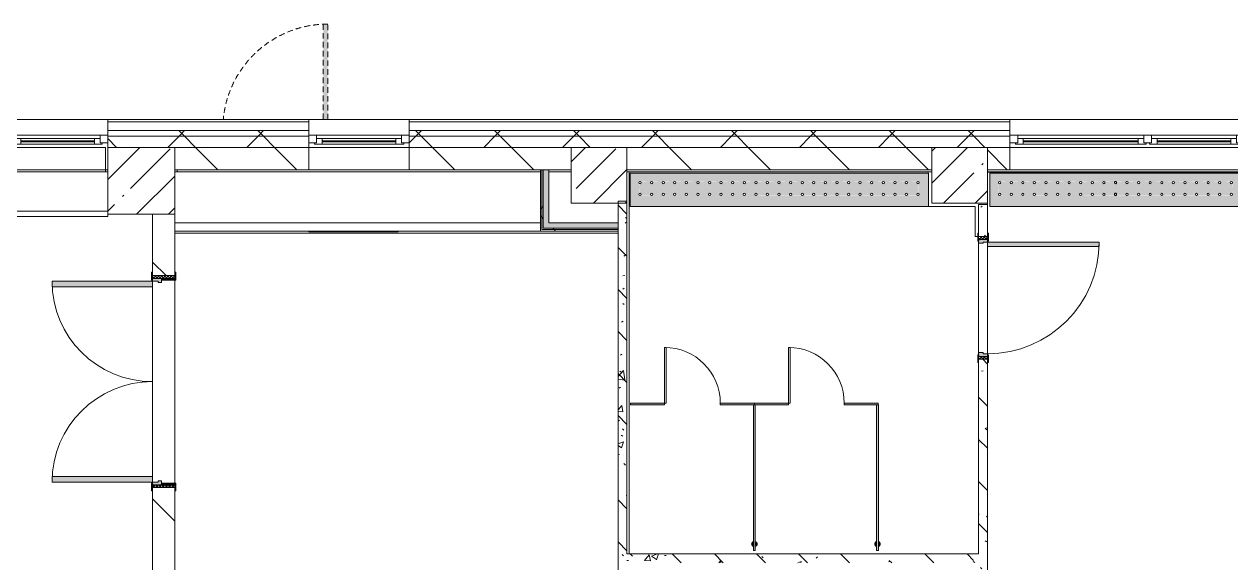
# Model space of a CAD drawing. Header units: millimetres. Extents: x 39815 to 261742, y -8553 to 29000.
# Drawn here: x 200142 to 210951, y 23375 to 28205 of the extents above; entities that cross this region are included whole.
import ezdxf

# ---------------------------------------------------------------- set-up
doc = ezdxf.new("R2010")
doc.units = ezdxf.units.MM
doc.linetypes.add('200_ШТРИХ__ш1_п0_6_', pattern=[80, 50, -30])
for name, color, linetype, lineweight in [('A-DETL-MBND', 7, '200_ШТРИХ__ш1_п0_6_', 9), ('A-DOOR-5', 7, 'Continuous', 5), ('A-GENM-2', 7, 'Continuous', 5), ('A-GLAZ-2', 7, 'Continuous', 5), ('A-WALL-2', 7, 'Continuous', 9), ('A-WALL-4', 7, 'Continuous', 5), ('I-WALL-3', 7, 'Continuous', 5), ('S-COLS', 7, 'Continuous', 5), ('Знаки', 7, 'Continuous', 5)]:
    doc.layers.add(name, color=color, linetype=linetype, lineweight=lineweight)
for name, color, linetype, lineweight, true_color in [('A-DOOR-2', 7, 'Continuous', 5, 0xaaaaaa), ('A-DOOR-3', 7, 'Continuous', 5, 0xe2e2e2), ('A-DOOR-FRAM-2', 7, 'Continuous', 5, 0xe2e2e2), ('A-DOOR-FRAM-3', 7, 'Continuous', 5, 0xaaaaaa), ('A-FLOR-1', 7, 'Continuous', 5, 0xaaaaaa), ('A-GENM-3', 7, 'Continuous', 5, 0xe2ddcd), ('I-WALL-1', 7, 'Continuous', 5, 0xe7e7e7), ('I-WALL-5', 7, 'Continuous', 5, 0x787878), ('Знаки-1', 7, 'Continuous', 5, 0x787878), ('Знаки-2', 7, 'Continuous', 5, 0xd7cfbf)]:
    doc.layers.add(name, color=color, linetype=linetype, lineweight=lineweight, true_color=true_color)
pattern_1 = [(45, (134731.94, 0), (-285.1231, 285.1231), []), (45, (135017.06, 0), (-285.1231, 285.1231), [504.031, -100.806, 16.764, -84.042])]
pattern_2 = [(135, (134731.94, 0), (-353.5534, -353.5534), [])]
pattern_3 = [(135, (134731.94, 0), (-377.1708, -377.1708), [533.4, -88.9, 17.78, -88.9]), (135, (134731.94, 376.94), (-377.1708, -377.1708), []), (50, (134731.94, 0), (637.6445, -55.7866), [66.675, -733.425]), (355, (134731.94, 0), (-123.3494, 668.699), [53.34, -586.74]), (100.451, (134785.1, -4.65), (514.299, 612.908), [56.665, -623.315]), (46.184, (134731.94, 177.8), (948.7764, -147.15), [100.012, -1100.137]), (96.636, (134811, 165.5), (830.909, 865.997), [84.998, -934.973]), (351.184, (134731.9, 177.8), (830.918, 865.988), [80.01, -880.11]), (21, (134820.84, 133.35), (530.6506, -357.9283), [66.675, -733.425]), (326, (134820.84, 133.35), (216.308, 644.6585), [53.34, -586.74]), (71.451, (134865.06, 103.5), (746.9596, 286.7243), [56.665, -623.315]), (37.5, (134731.94, 0), (10.8105, 295.9426), [16.764, -562.864, 16.764, -578.866, -588.962]), (37.5, (134731.94, 0), (10.8105, 295.9426), [-1175.258, 16.764, -572.198]), (7.5, (134731.94, 0), (233.8692, 350.6318), [16.764, -322.834, 16.764, -549.529, -224.472]), (7.5, (134731.94, 0), (233.8692, 350.6318), [-905.891, 16.764, -207.708]), (327.5, (134533.7, 0), (474.5678, -20.0513), [16.764, -205.486, 16.764, -676.656, -920.115]), (327.5, (134533.7, 0), (474.5678, -20.0513), [-915.67, 16.764, -903.351]), (317.5, (134444.8, 0), (518.4522, 88.9934), [16.764, -272.161, 16.764, -443.738, -653.415]), (317.5, (134444.8, 0), (518.4522, 88.9934), [-749.427, 16.764, -636.651])]
pattern_4 = [(45, (134731.94, 0), (-353.5534, 353.5534), []), (135, (134731.94, 0), (-353.5534, -353.5534), [])]
pattern_5 = [(45, (134731.94, 0), (-530.33, 530.33), []), (135, (134731.94, 0), (-530.33, -530.33), [])]

# ---------------------------------------------------------------- blocks, each defined once
blk = doc.blocks.new('110_Дверь_СКБ_1Ст_Внутренняя1 - Д-4 1100x2100h_су мгн-32391219-Общий план 2 этажа с размещением фрагментов 2_8-2_11')
at = {"layer": 'A-DOOR-2'}
h = blk.add_hatch(dxfattribs=at)
h.set_pattern_fill('FP_12', color=256, style=0, pattern_type=2)
h.set_pattern_definition([(135, (1751.41, 104.685), (-14.14214, -14.14214), []), (225, (1751.41, 104.685), (14.14214, -14.14214), [])])
h.paths.add_polyline_path([(562.5, 40), (537.5, 40), (537.5, -40), (562.5, -40)])
at = {"layer": 'A-DOOR-3'}
h = blk.add_hatch(color=256, dxfattribs=at)
h.paths.add_polyline_path([(537.5, 40), (512.5, 40), (512.5, 0), (502.5, 0), (502.5, -40), (537.5, -40)])
h.paths.add_polyline_path([(-477.5, 0), (-487.5, 0), (-487.5, 40), (-512.5, 40), (-512.5, -40), (-477.5, -40)])
at = {"layer": 'A-DOOR-FRAM-2'}
for points in [[(-447.5, 456), (-447.5, 1040), (-487.5, 1040), (-487.5, 40), (-447.5, 40)], [(-497.5, 40), (-497.5, 48), (-567.5, 48), (-567.5, 40)], [(592.5, 48), (522.5, 48), (522.5, 40), (592.5, 40)], [(-497.5, -40), (-567.5, -40), (-567.5, -48), (-497.5, -48)], [(592.5, -48), (592.5, -40), (522.5, -40), (522.5, -48)]]:
    blk.add_hatch(color=256, dxfattribs=at).paths.add_polyline_path(points)
at = {"layer": 'A-DOOR-FRAM-3'}
h = blk.add_hatch(dxfattribs=at)
h.set_pattern_fill('FP_13', color=256, style=0, pattern_type=2)
h.set_pattern_definition([(45, (-371.384, 104.685), (-14.1421, 14.1421), []), (135, (-371.384, 104.685), (-14.1421, -14.1421), [])])
h.paths.add_polyline_path([(-512.5, 40), (-537.5, 40), (-537.5, -40), (-512.5, -40)])
at = {"layer": 'A-DOOR-2'}
for p, q in [((-487.5, 1040), (-487.5, 40)), ((-447.5, 1040), (-487.5, 1040)), ((-447.5, 40), (-447.5, 1040)), ((-487.5, 40), (-447.5, 40))]:
    blk.add_line(p, q, dxfattribs=at)
blk.add_arc((-487.5, 40), 1000, 360, 90, dxfattribs=at)
at = {"layer": 'A-DOOR-FRAM-3'}
for p, q in [((-497.5, 48), (-567.5, 48)), ((-567.5, 48), (-567.5, 40)), ((-567.5, 40), (-497.5, 40)), ((-512.5, 40), (-537.5, 40)), ((-537.5, 40), (-537.5, -40)), ((-487.5, 40), (-512.5, 40)), ((-512.5, 40), (-512.5, -40)), ((-512.5, -40), (-512.5, 40)), ((-497.5, 40), (-512.5, 40)), ((-512.5, 40), (-512.5, 39)), ((-512.5, 39), (-497.5, 39)), ((-497.5, 40), (-497.5, 48)), ((-497.5, 39), (-497.5, 40)), ((-487.5, 0), (-487.5, 40)), ((-477.5, 0), (-487.5, 0)), ((-477.5, -40), (-477.5, 0)), ((512.5, 0), (502.5, 0)), ((502.5, 0), (502.5, -40)), ((512.5, 40), (512.5, 0)), ((537.5, 40), (512.5, 40)), ((592.5, 48), (522.5, 48)), ((522.5, 48), (522.5, 40)), ((537.5, 40), (522.5, 40)), ((522.5, 40), (522.5, 39)), ((522.5, 40), (592.5, 40)), ((522.5, 39), (537.5, 39)), ((537.5, -40), (537.5, 40)), ((562.5, 40), (537.5, 40)), ((537.5, 40), (537.5, -40)), ((537.5, 39), (537.5, 40)), ((562.5, -40), (562.5, 40)), ((592.5, 40), (592.5, 48)), ((-497.5, -40), (-567.5, -40)), ((-567.5, -40), (-567.5, -48)), ((-567.5, -48), (-497.5, -48)), ((-537.5, -40), (-512.5, -40)), ((-497.5, -39), (-512.5, -39)), ((-512.5, -39), (-512.5, -40)), ((-512.5, -40), (-477.5, -40)), ((-512.5, -40), (-497.5, -40)), ((-497.5, -40), (-497.5, -39)), ((-497.5, -48), (-497.5, -40)), ((502.5, -40), (537.5, -40)), ((537.5, -39), (522.5, -39)), ((522.5, -39), (522.5, -40)), ((522.5, -40), (537.5, -40)), ((592.5, -40), (522.5, -40)), ((522.5, -40), (522.5, -48)), ((522.5, -48), (592.5, -48)), ((537.5, -40), (537.5, -39)), ((537.5, -40), (562.5, -40)), ((592.5, -48), (592.5, -40))]:
    blk.add_line(p, q, dxfattribs=at)
blk = doc.blocks.new('110_Дверь_СКБ_2Ст - Д-10 1800x2100h_Актовый зал EI30-32403870-Общий план 2 этажа с размещением фрагментов 2_8-2_11')
at = {"layer": 'A-DOOR-2'}
h = blk.add_hatch(dxfattribs=at)
h.set_pattern_fill('FP_113', color=256, style=0, pattern_type=2)
h.set_pattern_definition([(135, (1351.41, 164.685), (-14.1421, -14.1421), []), (225, (1351.41, 164.685), (14.1421, -14.1421), [])])
h.paths.add_polyline_path([(937.5, -100), (962.5, -100), (962.5, 100), (937.5, 100)])
at = {"layer": 'A-DOOR-3'}
for points in [[(-887.5, 1000), (-887.5, 100), (-837.5, 100), (-837.5, 1000)], [(862.5, 100), (912.5, 100), (912.5, 1000), (862.5, 1000), (862.5, 611.9)]]:
    blk.add_hatch(color=256, dxfattribs=at).paths.add_polyline_path(points)
h = blk.add_hatch(color=256, dxfattribs=at)
h.paths.add_polyline_path([(-912.5, 100), (-912.5, 20), (-877.5, 20), (-877.5, 50), (-887.5, 50), (-887.5, 100)])
h.paths.add_polyline_path([(902.5, 20), (937.5, 20), (937.5, 100), (912.5, 100), (912.5, 50), (902.5, 50)])
at = {"layer": 'A-DOOR-FRAM-2'}
for points in [[(-967.5, 100), (-897.5, 100), (-897.5, 108), (-967.5, 108)], [(-912.5, -100), (-897.5, -100), (-897.5, 20), (-912.5, 20)], [(922.5, 100), (992.5, 100), (992.5, 108), (922.5, 108)], [(922.5, -100), (937.5, -100), (937.5, 20), (922.5, 20)], [(-967.5, -108), (-897.5, -108), (-897.5, -100), (-967.5, -100)], [(922.5, -108), (992.5, -108), (992.5, -100), (922.5, -100)]]:
    blk.add_hatch(color=256, dxfattribs=at).paths.add_polyline_path(points)
at = {"layer": 'A-DOOR-FRAM-3'}
h = blk.add_hatch(dxfattribs=at)
h.set_pattern_fill('FP_114', color=256, style=0, pattern_type=2)
h.set_pattern_definition([(45, (-771.384, 164.685), (-14.1421, 14.1421), []), (135, (-771.384, 164.685), (-14.1421, -14.1421), [])])
h.paths.add_polyline_path([(-937.5, -100), (-912.5, -100), (-912.5, 100), (-937.5, 100)])
at = {"layer": 'A-DOOR-2'}
for p, q in [((-887.5, 1000), (-887.5, 100)), ((-837.5, 1000), (-887.5, 1000)), ((-837.5, 100), (-837.5, 1000)), ((912.5, 1000), (862.5, 1000)), ((862.5, 1000), (862.5, 100)), ((912.5, 100), (912.5, 1000)), ((-887.5, 100), (-837.5, 100)), ((862.5, 100), (912.5, 100))]:
    blk.add_line(p, q, dxfattribs=at)
for centre, start, end in [((-887.5, 100), 0, 90), ((912.5, 100), 90, 180)]:
    blk.add_arc(centre, 900, start, end, dxfattribs=at)
at = {"layer": 'A-DOOR-FRAM-3'}
for p, q in [((-897.5, 108), (-967.5, 108)), ((-967.5, 108), (-967.5, 100)), ((-967.5, 100), (-897.5, 100)), ((-912.5, 100), (-937.5, 100)), ((-937.5, 100), (-937.5, -100)), ((-887.5, 100), (-912.5, 100)), ((-912.5, 100), (-912.5, 20)), ((-912.5, -100), (-912.5, 100)), ((-912.5, 20), (-877.5, 20)), ((-897.5, 20), (-912.5, 20)), ((-912.5, 20), (-912.5, -100)), ((-897.5, 100), (-897.5, 108)), ((-897.5, -100), (-897.5, 20)), ((-887.5, 50), (-887.5, 100)), ((-877.5, 50), (-887.5, 50)), ((-877.5, 20), (-877.5, 50)), ((912.5, 50), (902.5, 50)), ((902.5, 50), (902.5, 20)), ((902.5, 20), (937.5, 20)), ((912.5, 100), (912.5, 50)), ((937.5, 100), (912.5, 100)), ((992.5, 108), (922.5, 108)), ((922.5, 108), (922.5, 100)), ((922.5, 100), (992.5, 100)), ((937.5, 20), (922.5, 20)), ((922.5, 20), (922.5, -100)), ((937.5, 20), (937.5, 100)), ((962.5, 100), (937.5, 100)), ((937.5, 100), (937.5, -100)), ((937.5, -100), (937.5, 20)), ((962.5, -100), (962.5, 100)), ((992.5, 100), (992.5, 108)), ((-897.5, -100), (-967.5, -100)), ((-967.5, -100), (-967.5, -108)), ((-967.5, -108), (-897.5, -108)), ((-937.5, -100), (-912.5, -100)), ((-912.5, -100), (-897.5, -100)), ((-897.5, -108), (-897.5, -100)), ((922.5, -100), (937.5, -100)), ((992.5, -100), (922.5, -100)), ((922.5, -100), (922.5, -108)), ((922.5, -108), (992.5, -108)), ((937.5, -100), (962.5, -100)), ((992.5, -108), (992.5, -100))]:
    blk.add_line(p, q, dxfattribs=at)
blk = doc.blocks.new('120_Окно_СКБ_1Ст - 120_Окно_СКБ_1Ст 900х2500_h_-19906774-Общий план 2 этажа с размещением фрагментов 2_8-2_11')
at = {"layer": 'A-GLAZ-2'}
for p, q in [((-450, -75), (-450, -5)), ((-450, -5), (-380, -5)), ((450, -5), (-450, -5)), ((-380, -75), (-450, -75)), ((-450, -75), (-400, -75)), ((-380, -75), (-400, -75)), ((-400, -75), (-400, -85)), ((-400, -85), (400, -85)), ((400, -85), (-400, -85)), ((-380, -5), (-380, -75)), ((380, -35), (-380, -35)), ((-380, -35), (-380, -75)), ((-330, -85), (-330, -35)), ((-330, -55), (330, -55)), ((330, -65), (-330, -65)), ((330, -85), (330, -35)), ((380, -75), (380, -5)), ((380, -5), (450, -5)), ((380, -75), (380, -35)), ((450, -75), (380, -75)), ((400, -75), (380, -75)), ((400, -75), (450, -75)), ((400, -85), (400, -75)), ((450, -5), (450, -75))]:
    blk.add_line(p, q, dxfattribs=at)
blk = doc.blocks.new('120_Окно_СКБ_2Ст - 120_Окно_СКБ_2Ст 2100х2400 _мал створка справа_-19092174-Общий план 2 этажа с размещением фрагментов 2_8-2_11')
at = {"layer": 'A-GLAZ-2'}
for p, q in [((-1050, -75), (-1050, -5)), ((-1050, -5), (-980, -5)), ((1050, -5), (-1050, -5)), ((-980, -75), (-1050, -75)), ((-1050, -75), (-1000, -75)), ((-980, -75), (-1000, -75)), ((-1000, -75), (-1000, -85)), ((-1000, -85), (170, -85)), ((170, -85), (-1000, -85)), ((-980, -5), (-980, -75)), ((150, -35), (-980, -35)), ((-980, -35), (-980, -75)), ((-930, -85), (-930, -35)), ((-930, -55), (100, -55)), ((100, -65), (-930, -65)), ((100, -85), (100, -35)), ((150, -75), (150, -5)), ((150, -5), (220, -5)), ((150, -75), (150, -35)), ((220, -75), (150, -75)), ((170, -75), (150, -75)), ((170, -75), (200, -75)), ((170, -85), (170, -75)), ((220, -75), (200, -75)), ((200, -75), (200, -85)), ((200, -85), (1000, -85)), ((1000, -85), (200, -85)), ((220, -5), (220, -75)), ((980, -35), (220, -35)), ((220, -35), (220, -75)), ((270, -85), (270, -35)), ((270, -55), (930, -55)), ((930, -65), (270, -65)), ((930, -85), (930, -35)), ((980, -75), (980, -5)), ((980, -5), (1050, -5)), ((980, -75), (980, -35)), ((1050, -75), (980, -75)), ((1000, -75), (980, -75)), ((1000, -75), (1050, -75)), ((1000, -85), (1000, -75)), ((1050, -5), (1050, -75))]:
    blk.add_line(p, q, dxfattribs=at)
blk = doc.blocks.new('110_Дверь_СКБ_1Ст_Наружная - ДН-2д_л__ Дверь из подвала ЛК _900 мм в свету_ 3300-22851703-Общий план 2 этажа с размещением фрагментов 2_8-2_11')
at = {"layer": 'A-DETL-MBND'}
blk.add_hatch(color=256, dxfattribs=at).paths.add_polyline_path([(489.5, 135), (489.5, 990), (449.5, 990), (449.5, 135)])
for p, q in [((489.5, 990), (449.5, 990)), ((449.5, 990), (449.5, 135)), ((489.5, 135), (489.5, 990))]:
    blk.add_line(p, q, dxfattribs=at)
blk.add_arc((489.5, 50), 940, 90, 174.73278, dxfattribs=at)
blk = doc.blocks.new('131_Сантехническая перегородка_Дверь - СД-1-V249-Общий план 2 этажа с размещением фрагментов 2_8-2_11')
at = {"layer": 'A-GENM-3'}
for points in [[(0, -8), (305, -8), (305, 8), (0, 8)], [(805, -8), (1110, -8), (1110, 8), (805, 8)]]:
    blk.add_hatch(color=256, dxfattribs=at).paths.add_polyline_path(points)
at = {"layer": 'A-DOOR-5'}
for p, q in [((321, 508), (305, 508)), ((305, 8), (305, 508)), ((321, 8), (321, 508)), ((321, 8), (305, 8))]:
    blk.add_line(p, q, dxfattribs=at)
blk.add_arc((305, 8), 500, 360, 90, dxfattribs=at)
at = {"layer": 'A-GENM-2'}
for p, q in [((305, 8), (0, 8)), ((0, 8), (0, -8)), ((305, -8), (305, 8)), ((1110, 8), (805, 8)), ((805, 8), (805, -8)), ((1110, -8), (1110, 8)), ((0, -8), (305, -8)), ((805, -8), (1110, -8))]:
    blk.add_line(p, q, dxfattribs=at)
blk = doc.blocks.new('131_Сантехническая перегородка - СП-4-V255-Общий план 2 этажа с размещением фрагментов 2_8-2_11')
at = {"layer": 'A-GENM-3'}
blk.add_hatch(color=256, dxfattribs=at).paths.add_polyline_path([(1330, 8), (26, 8), (26, -8), (1330, -8)])
at = {"layer": 'A-GENM-2'}
for p, q in [((1330, 8), (26, 8)), ((26, 8), (26, -8)), ((1330, -8), (1330, 8)), ((26, -8), (1330, -8))]:
    blk.add_line(p, q, dxfattribs=at)
at = {"layer": 'A-GENM-2', "flags": 128}
for points in [[(97, 8), (97, 9), (96, 9), (96, 9), (96, 10), (95, 10), (95, 11), (94, 11), (94, 12), (93, 12), (93, 12), (92, 13), (92, 13), (91, 13), (91, 14), (90, 14), (90, 14), (89, 14), (89, 14), (88, 15), (87, 15), (87, 15), (86, 15), (86, 15), (85, 15), (84, 15), (84, 15), (83, 15), (83, 15), (82, 15), (81, 15), (81, 15), (80, 15), (80, 14), (79, 14), (78, 14), (78, 14), (77, 13), (77, 13), (76, 13), (76, 13), (75, 12), (75, 12), (74, 11), (74, 11), (74, 11), (73, 10), (73, 10), (72, 9), (72, 9), (72, 8), (71, 8)], [(71, -8), (72, -9), (72, -9), (72, -9), (73, -10), (73, -10), (74, -11), (74, -11), (75, -12), (75, -12), (76, -12), (76, -13), (77, -13), (77, -13), (78, -14), (78, -14), (79, -14), (79, -14), (80, -14), (80, -15), (81, -15), (82, -15), (82, -15), (83, -15), (83, -15), (84, -15), (85, -15), (85, -15), (86, -15), (86, -15), (87, -15), (88, -15), (88, -15), (89, -14), (89, -14), (90, -14), (90, -14), (91, -13), (92, -13), (92, -13), (93, -13), (93, -12), (94, -12), (94, -11), (94, -11), (95, -11), (95, -10), (96, -10), (96, -9), (96, -9), (97, -8), (97, -8)]]:
    blk.add_lwpolyline(points, dxfattribs=at)
at = {"layer": 'A-GENM-2'}
for radius, start, end in [(24.6, 19.9113, 160.0887), (17.6, 45, 135), (17.6, 45, 135), (15.1, 45, 135), (24.6, 199.9113, 340.0887), (17.6, 225, 315), (17.6, 225, 315), (15.1, 225, 315)]:
    blk.add_arc((84, 0), radius, start, end, dxfattribs=at)
blk = doc.blocks.new('Съемный металлический экран с перфорацией - E2-V339-Общий план 2 этажа с размещением фрагментов 2_8-2_11')
at = {"layer": 'Знаки-1'}
h = blk.add_hatch(dxfattribs=at)
h.set_pattern_fill('FP_184', color=256, style=0, pattern_type=2)
h.set_pattern_definition([(0, (-67867.34, -26342.5), (0, 254), [68.059, -371.882]), (60, (-67740.34, -26308.47), (-219.97045, 127), [68.059, -371.882]), (120, (-67706.3, -26181.47), (-219.97045, -127), [68.059, -371.882]), (30, (-67799.28, -26342.5), (-5e-05, 508), [68.059, -439.941]), (30, (-67926.28, -26122.53), (-5e-05, 508), [68.059, -439.941]), (150, (-67867.34, -26342.5), (-439.941, -254), [68.059, -439.941]), (150, (-67740.34, -26122.53), (-439.941, -254), [68.059, -439.941]), (90, (-67706.3, -26249.53), (-439.941, 254), [68.059, -439.941]), (90, (-67960.3, -26249.53), (-439.941, 254), [68.059, -439.941])])
h.paths.add_polyline_path([(800, 0), (800, 7.5), (0, 7.5), (0, 0)])
at = {"layer": 'Знаки'}
for p, q in [((0, 7.5), (0, 0)), ((0, 0), (800, 0)), ((800, 0), (800, 7.5))]:
    blk.add_line(p, q, dxfattribs=at)
blk = doc.blocks.new('Зашивка радиатора М17  - Зашивка радиатора_ с перфорацией М6-33175032-Общий план 2 этажа с размещением фрагментов 2_8-2_11')
at = {"layer": 'Знаки-2'}
h = blk.add_hatch(color=256, dxfattribs=at)
h.paths.add_polyline_path([(380, -180), (2300, -180), (2300, 120), (-370, 120), (-370, -180)])
h.paths.add_polyline_path([(1896, -80), (-292, -75), (-293, -67), (-288, 44), (-280, 45), (2216, 40), (2217, 33), (2212, -78), (2204, -79), (2000, -80)])
h.paths.add_polyline_path([(-184, -78), (-189, -70), (-184, -61), (-174, -61), (-169, -70), (-174, -78), (-84, -75), (-84, -65), (-75, -60), (-67, -65), (-67, -75), (-70, -78), (20, -75), (20, -65), (28, -60), (37, -65), (37, -75), (33, -78), (123, -75), (123, -65), (132, -60), (141, -65), (141, -75), (137, -78), (227, -75), (227, -65), (236, -60), (244, -65), (244, -75), (241, -78), (331, -75), (331, -65), (340, -60), (348, -65), (348, -75), (345, -78), (435, -75), (435, -65), (443, -60), (452, -65), (452, -75), (448, -78), (538, -75), (538, -65), (547, -60), (556, -65), (556, -75), (552, -78), (642, -75), (642, -65), (651, -60), (659, -65), (659, -75), (657, -78), (746, -75), (746, -65), (755, -60), (763, -65), (763, -75), (760, -78), (850, -75), (850, -65), (858, -60), (867, -65), (867, -75), (863, -78), (953, -75), (953, -65), (962, -60), (971, -65), (971, -75), (967, -78), (1057, -75), (1057, -65), (1066, -60), (1074, -65), (1074, -75), (1071, -78), (1161, -75), (1161, -65), (1170, -60), (1178, -65), (1178, -75), (1175, -78), (1265, -75), (1265, -65), (1273, -60), (1282, -65), (1282, -75), (1278, -78), (1368, -75), (1368, -65), (1377, -60), (1386, -65), (1386, -75), (1382, -78), (1472, -75), (1472, -65), (1481, -60), (1489, -65), (1489, -76), (1489, -78), (1576, -75), (1576, -65), (1585, -60), (1593, -65), (1593, -75), (1590, -78), (1680, -75), (1680, -65), (1688, -60), (1697, -65), (1697, -75), (1693, -78), (1783, -75), (1783, -65), (1792, -60), (1801, -65), (1801, -75), (1797, -78), (1887, -75), (1887, -65), (1896, -60), (1904, -65), (1904, -75), (1901, -78), (1991, -75), (1991, -65), (2000, -60), (2008, -65), (2008, -75), (2005, -78), (2095, -75), (2095, -65), (2103, -60), (2112, -65), (2112, -75), (2108, -78), (2198, -75), (2198, -65), (2207, -60), (2216, -65), (2212, 27), (2202, 27), (2197, 35), (2202, 44), (2112, 40), (2112, 30), (2103, 25), (2095, 30), (2095, 40), (2098, 44), (2008, 40), (2008, 30), (2000, 25), (1991, 30), (1991, 40), (1995, 44), (1904, 40), (1904, 30), (1896, 25), (1887, 30), (1887, 40), (1891, 44), (1801, 40), (1801, 30), (1792, 25), (1783, 30), (1783, 40), (1787, 44), (1697, 40), (1697, 30), (1688, 25), (1680, 30), (1680, 40), (1683, 44), (1593, 40), (1593, 30), (1585, 25), (1576, 30), (1576, 40), (1580, 44), (1489, 40), (1489, 29), (1481, 25), (1472, 30), (1472, 40), (1476, 44), (1386, 40), (1386, 30), (1377, 25), (1368, 30), (1368, 40), (1372, 44), (1282, 40), (1282, 30), (1273, 25), (1265, 30), (1265, 40), (1268, 44), (1178, 40), (1178, 30), (1170, 25), (1161, 30), (1161, 40), (1165, 44), (1074, 40), (1074, 30), (1066, 25), (1057, 30), (1057, 40), (1061, 44), (971, 40), (971, 30), (962, 25), (953, 30), (953, 40), (957, 44), (867, 40), (867, 30), (858, 25), (850, 30), (850, 40), (853, 44), (763, 40), (763, 30), (755, 25), (746, 30), (746, 40), (750, 44), (659, 40), (659, 30), (651, 25), (642, 30), (642, 40), (646, 44), (556, 40), (556, 30), (547, 25), (538, 30), (538, 40), (542, 44), (452, 40), (452, 30), (443, 25), (435, 30), (435, 40), (438, 44), (348, 40), (348, 30), (340, 25), (331, 30), (331, 40), (335, 44), (244, 40), (244, 30), (236, 25), (227, 30), (227, 40), (231, 44), (141, 40), (141, 30), (132, 25), (123, 30), (123, 40), (127, 44), (37, 40), (37, 30), (28, 25), (20, 30), (20, 40), (23, 44), (-67, 40), (-67, 30), (-75, 25), (-84, 30), (-84, 40), (-80, 44), (-171, 40), (-171, 30), (-179, 25), (-188, 30), (-188, 40), (-184, 44), (-274, 40), (-274, 30), (-283, 25), (-292, 30), (-288, -61), (-278, -61), (-273, -70), (-278, -78)])
at = {"layer": 'Знаки'}
for p, q in [((2300, 120), (-370, 120)), ((-370, 120), (-370, -180)), ((2300, -180), (2300, 120)), ((-370, -180), (2300, -180))]:
    blk.add_line(p, q, dxfattribs=at)
for centre, start, end in [((-283, 35), 0, 180), ((-283, 35), 180, 0), ((-179, 35), 0, 180), ((-179, 35), 180, 0), ((-75, 35), 0, 180), ((-75, 35), 180, 0), ((28, 35), 0, 180), ((28, 35), 180, 0), ((132, 35), 0, 180), ((132, 35), 180, 0), ((236, 35), 0, 180), ((236, 35), 180, 0), ((340, 35), 0, 180), ((340, 35), 180, 0), ((443, 35), 0, 180), ((443, 35), 180, 0), ((547, 35), 0, 180), ((547, 35), 180, 0), ((651, 35), 0, 180), ((651, 35), 180, 0), ((755, 35), 0, 180), ((755, 35), 180, 360), ((858, 35), 0, 180), ((858, 35), 180, 0), ((962, 35), 0, 180), ((962, 35), 180, 360), ((1066, 35), 0, 180), ((1066, 35), 180, 0), ((1170, 35), 0, 180), ((1170, 35), 180, 360), ((1273, 35), 0, 180), ((1273, 35), 180, 360), ((1377, 35), 0, 180), ((1377, 35), 180, 0), ((1481, 35), 0, 180), ((1481, 35), 180, 0), ((1585, 35), 0, 180), ((1585, 35), 180, 360), ((1688, 35), 0, 180), ((1688, 35), 180, 0), ((1792, 35), 0, 180), ((1792, 35), 180, 360), ((1896, 35), 0, 180), ((1896, 35), 180, 0), ((2000, 35), 0, 180), ((2000, 35), 180, 0), ((2103, 35), 0, 180), ((2103, 35), 180, 0), ((2207, 35), 0, 180), ((2207, 35), 180, 360), ((-283, -70), 0, 180), ((-283, -70), 180, 0), ((-179, -70), 0, 180), ((-179, -70), 180, 0), ((-75, -70), 0, 180), ((-75, -70), 180, 0), ((28, -70), 0, 180), ((28, -70), 180, 0), ((132, -70), 0, 180), ((132, -70), 180, 0), ((236, -70), 0, 180), ((236, -70), 180, 0), ((340, -70), 0, 180), ((340, -70), 180, 0), ((443, -70), 0, 180), ((443, -70), 180, 0), ((547, -70), 0, 180), ((547, -70), 180, 0), ((651, -70), 0, 180), ((651, -70), 180, 0), ((755, -70), 0, 180), ((755, -70), 180, 0), ((858, -70), 0, 180), ((858, -70), 180, 0), ((962, -70), 0, 180), ((962, -70), 180, 0), ((1066, -70), 0, 180), ((1066, -70), 180, 0), ((1170, -70), 0, 180), ((1170, -70), 180, 0), ((1273, -70), 0, 180), ((1273, -70), 180, 0), ((1377, -70), 0, 180), ((1377, -70), 180, 0), ((1481, -70), 0, 180), ((1481, -70), 180, 0), ((1585, -70), 0, 180), ((1585, -70), 180, 0), ((1688, -70), 0, 180), ((1688, -70), 180, 0), ((1792, -70), 0, 180), ((1792, -70), 180, 0), ((1896, -70), 0, 180), ((1896, -70), 180, 0), ((2000, -70), 0, 180), ((2000, -70), 180, 360), ((2103, -70), 0, 180), ((2103, -70), 180, 0), ((2207, -70), 0, 180), ((2207, -70), 180, 360)]:
    blk.add_arc(centre, 10, start, end, dxfattribs=at)
blk = doc.blocks.new('Зашивка радиатора М21  - Зашивка радиатора_ с перфорацией М6-33248022-Общий план 2 этажа с размещением фрагментов 2_8-2_11')
at = {"layer": 'Знаки-2'}
h = blk.add_hatch(color=256, dxfattribs=at)
h.paths.add_polyline_path([(-70, -180), (1890, -180), (1890, 120), (-370, 120), (-370, -180)])
h.paths.add_polyline_path([(1273, -80), (-292, -75), (-293, -67), (-288, 44), (-280, 45), (1801, 40), (1802, 33), (1797, -78), (1789, -79), (1316, -80)])
h.paths.add_polyline_path([(127, -78), (122, -70), (127, -61), (137, -61), (142, -70), (137, -78), (227, -75), (227, -65), (236, -60), (244, -65), (244, -75), (241, -78), (331, -75), (331, -65), (340, -60), (348, -65), (348, -75), (345, -78), (435, -75), (435, -65), (443, -60), (452, -65), (452, -75), (448, -78), (538, -75), (538, -65), (547, -60), (556, -65), (556, -75), (552, -78), (642, -75), (642, -65), (651, -60), (659, -65), (659, -75), (656, -78), (746, -75), (746, -65), (755, -60), (763, -65), (763, -75), (762, -78), (850, -75), (850, -65), (858, -60), (867, -65), (867, -75), (863, -78), (953, -75), (953, -65), (962, -60), (971, -65), (971, -75), (967, -78), (1057, -75), (1057, -65), (1066, -60), (1074, -65), (1074, -75), (1071, -78), (1161, -75), (1161, -65), (1170, -60), (1178, -65), (1178, -75), (1175, -78), (1265, -75), (1265, -65), (1273, -60), (1282, -65), (1282, -75), (1278, -78), (1368, -75), (1368, -65), (1377, -60), (1386, -65), (1386, -75), (1382, -78), (1472, -75), (1472, -65), (1481, -60), (1489, -65), (1489, -75), (1486, -78), (1576, -75), (1576, -65), (1585, -60), (1593, -65), (1593, -75), (1593, -78), (1680, -75), (1680, -65), (1688, -60), (1697, -65), (1697, -75), (1693, -78), (1783, -75), (1783, -65), (1792, -60), (1801, -65), (1797, 27), (1787, 27), (1782, 35), (1787, 44), (1697, 40), (1697, 30), (1688, 25), (1680, 30), (1680, 40), (1683, 44), (1593, 40), (1593, 30), (1585, 25), (1576, 30), (1576, 40), (1580, 44), (1489, 40), (1489, 30), (1481, 25), (1472, 30), (1472, 40), (1476, 44), (1386, 40), (1386, 30), (1377, 25), (1368, 30), (1368, 40), (1372, 44), (1282, 40), (1282, 30), (1273, 25), (1265, 30), (1265, 40), (1268, 44), (1178, 40), (1178, 30), (1170, 25), (1161, 30), (1161, 40), (1165, 44), (1074, 40), (1074, 30), (1066, 25), (1057, 30), (1057, 40), (1061, 44), (971, 40), (971, 30), (962, 25), (953, 30), (953, 40), (957, 44), (867, 40), (867, 30), (858, 25), (850, 30), (850, 40), (853, 44), (763, 40), (763, 30), (755, 25), (746, 30), (746, 40), (750, 44), (659, 40), (659, 30), (651, 25), (642, 30), (642, 40), (646, 44), (556, 40), (556, 30), (547, 25), (538, 30), (538, 40), (542, 44), (452, 40), (452, 30), (443, 25), (435, 30), (435, 40), (438, 44), (348, 40), (348, 30), (340, 25), (331, 30), (331, 40), (335, 44), (244, 40), (244, 30), (236, 25), (227, 30), (227, 40), (231, 44), (141, 40), (141, 30), (132, 25), (123, 30), (123, 40), (127, 44), (37, 40), (37, 30), (28, 25), (20, 30), (20, 40), (23, 44), (-67, 40), (-67, 30), (-75, 25), (-84, 30), (-84, 40), (-80, 44), (-171, 40), (-171, 30), (-179, 25), (-188, 30), (-188, 40), (-184, 44), (-274, 40), (-274, 30), (-283, 25), (-292, 30), (-288, -61), (-278, -61), (-273, -70), (-278, -78), (-188, -75), (-188, -65), (-179, -60), (-171, -65), (-171, -75), (-174, -78), (-84, -75), (-84, -65), (-75, -60), (-67, -65), (-67, -75), (-70, -78), (20, -75), (20, -65), (28, -60), (37, -65), (37, -75), (33, -78)])
at = {"layer": 'Знаки'}
for p, q in [((1890, 120), (-370, 120)), ((-370, 120), (-370, -180)), ((1890, -180), (1890, 120)), ((-370, -180), (1890, -180))]:
    blk.add_line(p, q, dxfattribs=at)
for centre, start, end in [((-283, 35), 0, 180), ((-283, 35), 180, 0), ((-179, 35), 0, 180), ((-179, 35), 180, 0), ((-75, 35), 0, 180), ((-75, 35), 180, 0), ((28, 35), 0, 180), ((28, 35), 180, 0), ((132, 35), 0, 180), ((132, 35), 180, 0), ((236, 35), 0, 180), ((236, 35), 180, 0), ((340, 35), 0, 180), ((340, 35), 180, 0), ((443, 35), 0, 180), ((443, 35), 180, 0), ((547, 35), 0, 180), ((547, 35), 180, 0), ((651, 35), 0, 180), ((651, 35), 180, 0), ((755, 35), 45, 180), ((755, 35), 180, 315), ((755, 35), 0, 44.9767), ((755, 35), 315.0233, 360), ((858, 35), 0, 180), ((858, 35), 180, 0), ((962, 35), 0, 180), ((962, 35), 180, 360), ((1066, 35), 0, 180), ((1066, 35), 180, 0), ((1170, 35), 0, 180), ((1170, 35), 180, 360), ((1273, 35), 0, 180), ((1273, 35), 180, 360), ((1377, 35), 0, 180), ((1377, 35), 180, 0), ((1481, 35), 0, 180), ((1481, 35), 180, 0), ((1585, 35), 0, 180), ((1585, 35), 180, 360), ((1688, 35), 0, 180), ((1688, 35), 180, 0), ((1792, 35), 0, 180), ((1792, 35), 180, 360), ((-283, -70), 0, 180), ((-283, -70), 180, 0), ((-179, -70), 0, 180), ((-179, -70), 180, 0), ((-75, -70), 0, 180), ((-75, -70), 180, 0), ((28, -70), 0, 180), ((28, -70), 180, 0), ((132, -70), 0, 180), ((132, -70), 180, 0), ((236, -70), 0, 180), ((236, -70), 180, 0), ((340, -70), 0, 180), ((340, -70), 180, 0), ((443, -70), 0, 180), ((443, -70), 180, 0), ((547, -70), 0, 180), ((547, -70), 180, 0), ((651, -70), 0, 180), ((651, -70), 180, 0), ((755, -70), 45, 180), ((755, -70), 180, 315), ((755, -70), 0, 44.9767), ((755, -70), 315.0233, 0), ((858, -70), 0, 180), ((858, -70), 180, 0), ((962, -70), 0, 180), ((962, -70), 180, 0), ((1066, -70), 0, 180), ((1066, -70), 180, 0), ((1170, -70), 0, 180), ((1170, -70), 180, 0), ((1273, -70), 0, 180), ((1273, -70), 180, 0), ((1377, -70), 0, 180), ((1377, -70), 180, 0), ((1481, -70), 0, 180), ((1481, -70), 180, 0), ((1585, -70), 0, 180), ((1585, -70), 180, 0), ((1688, -70), 0, 180), ((1688, -70), 180, 0), ((1792, -70), 0, 180), ((1792, -70), 180, 0)]:
    blk.add_arc(centre, 10, start, end, dxfattribs=at)
blk = doc.blocks.new('Зашивка приборов отопления29 - Зашивка приборов отопления-33323054-Общий план 2 этажа с размещением фрагментов 2_8-2_11')
at = {"layer": 'A-WALL-4'}
for p, q in [((66780, 26880), (66760, 26880)), ((70036, 26425), (66760, 26425)), ((66760, 26350), (70036, 26350))]:
    blk.add_line(p, q, dxfattribs=at)

msp = doc.modelspace()

# ---------------------------------------------------------------- hatches: boundary and pattern name
at = {"layer": 'A-WALL-4'}
h = msp.add_hatch(dxfattribs=at)
h.set_pattern_fill('FP_61', color=256, style=0, pattern_type=2)
h.set_pattern_definition(pattern_4)
h.paths.add_polyline_path([(226273.7, 27200), (227891.9, 27200), (227891.9, 27250), (215081.9, 27250), (215081.9, 27200), (224056.9, 27200)])
h.paths.add_polyline_path([(212418.5, 27200), (212581.9, 27200), (212581.9, 27250), (211071.9, 27250), (211071.9, 27200), (211864.3, 27200)])
h.paths.add_polyline_path([(199671.6, 27200), (199991.9, 27200), (199991.9, 27250), (198911.9, 27250), (198911.9, 27200)])
h.paths.add_polyline_path([(206322.1, 27200), (208971.9, 27200), (208971.9, 27250), (203591.9, 27250), (203591.9, 27200), (205767.9, 27200)])
h.paths.add_polyline_path([(200891.9, 27200), (202691.9, 27200), (202691.9, 27250), (200891.9, 27250)])
h.paths.add_polyline_path([(191891.9, 27200), (191891.9, 27250), (190641.8, 27250), (190641.8, 27200), (191358.4, 27200)])
h.paths.add_polyline_path([(194591.9, 27200), (195771.9, 27200), (195771.9, 27250), (194591.9, 27250)])
h.paths.add_polyline_path([(189695.8, 27200), (189741.8, 27200), (189741.8, 27250), (188592.1, 27250), (188592.1, 27200)])
h.paths.add_polyline_path([(185262.1, 27200), (185492.1, 27200), (185492.1, 27250), (184392.2, 27250), (184392.2, 27200), (184707.9, 27200)])
h.paths.add_polyline_path([(183492.2, 27200), (183492.2, 27250), (182238.9, 27250), (182238.9, 27200), (183045.3, 27200)])
h.paths.add_polyline_path([(179138.9, 27200), (179138.9, 27250), (176741.9, 27250), (176741.9, 27200), (178611.6, 27200)])
h = msp.add_hatch(dxfattribs=at)
h.set_pattern_fill('FP_61', color=256, style=0, pattern_type=2)
h.set_pattern_definition(pattern_4)
h.paths.add_polyline_path([(227791.9, 27100), (227791.9, 27200), (215081.9, 27200), (215081.9, 27100), (227382.2, 27100)])
h.paths.add_polyline_path([(202691.9, 27100), (202691.9, 27200), (200891.9, 27200), (200891.9, 27100), (202442.7, 27100)])
h.paths.add_polyline_path([(207707.7, 27100), (208971.9, 27100), (208971.9, 27200), (203591.9, 27200), (203591.9, 27100), (207430.6, 27100)])
h.paths.add_polyline_path([(199687.1, 27100), (199991.9, 27100), (199991.9, 27200), (198911.9, 27200), (198911.9, 27100), (199671.6, 27100)])
h.paths.add_polyline_path([(211981.9, 27100), (212581.9, 27100), (212581.9, 27200), (211071.9, 27200), (211071.9, 27100), (211864.3, 27100)])
h.paths.add_polyline_path([(195771.9, 27100), (195771.9, 27200), (194591.9, 27200), (194591.9, 27100), (195487.1, 27100)])
h.paths.add_polyline_path([(191358.4, 27100), (191891.9, 27100), (191891.9, 27200), (190641.8, 27200), (190641.8, 27100), (190804.2, 27100)])
h.paths.add_polyline_path([(188592.1, 27100), (189741.8, 27100), (189741.8, 27200), (188592.1, 27200)])
h.paths.add_polyline_path([(185096.8, 27100), (185492.1, 27100), (185492.1, 27200), (184392.2, 27200), (184392.2, 27100), (184985, 27100)])
h.paths.add_polyline_path([(183492.2, 27100), (183492.2, 27200), (182238.9, 27200), (182238.9, 27100), (183045.3, 27100)])
h.paths.add_polyline_path([(179138.9, 27100), (179138.9, 27200), (176791.9, 27200), (176791.9, 27100), (178611.6, 27100)])
at = {"layer": 'I-WALL-1'}
for points in [[(204842.6, 26425), (204842.6, 26900), (204792.6, 26900), (204792.6, 26425)], [(205461.9, 26375), (205461.9, 26425), (204792.6, 26425), (204792.6, 26375), (205213.7, 26375)]]:
    msp.add_hatch(color=256, dxfattribs=at).paths.add_polyline_path(points)
at = {"layer": 'I-WALL-3'}
h = msp.add_hatch(dxfattribs=at)
h.set_pattern_fill('FP_72', color=256, style=0, pattern_type=2)
h.set_pattern_definition(pattern_2)
h.paths.add_polyline_path([(218931.9, 26900), (218931.9, 27100), (215881.9, 27100), (215881.9, 26900), (218832.7, 26900)])
h.paths.add_polyline_path([(215381.9, 26900), (215381.9, 27100), (215081.9, 27100), (215081.9, 26900), (215189.5, 26900)])
h.paths.add_polyline_path([(202442.7, 26900), (202691.9, 26900), (202691.9, 27100), (201491.9, 27100), (201491.9, 26900), (201888.5, 26900)])
h.paths.add_polyline_path([(205041.9, 26900), (205041.9, 27100), (203591.9, 27100), (203591.9, 26900), (204105.3, 26900)])
h.paths.add_polyline_path([(205541.9, 26900), (208271.9, 26900), (208271.9, 27100), (205541.9, 27100)])
h.paths.add_polyline_path([(212581.9, 26900), (212581.9, 27100), (211981.9, 27100), (211981.9, 26900), (212418.5, 26900)])
h.paths.add_polyline_path([(211310, 26900), (211481.9, 26900), (211481.9, 27100), (211071.9, 27100), (211071.9, 26900)])
h.paths.add_polyline_path([(208771.9, 26900), (208971.9, 26900), (208971.9, 27100), (208771.9, 27100)])
h.paths.add_polyline_path([(199991.9, 26900), (199991.9, 27100), (198891.9, 27100), (198891.9, 26900), (199671.6, 26900)])
h.paths.add_polyline_path([(191891.9, 26900), (191891.9, 27100), (190641.8, 27100), (190641.8, 26900), (191358.4, 26900)])
h.paths.add_polyline_path([(189695.8, 26900), (189741.8, 26900), (189741.8, 27100), (188592.1, 27100), (188592.1, 26900)])
h.paths.add_polyline_path([(194896.7, 26900), (195791.9, 26900), (195791.9, 27100), (194591.9, 27100), (194591.9, 26900)])
h.paths.add_polyline_path([(185262.1, 26900), (185492.1, 26900), (185492.1, 27100), (185096.8, 27100), (185096.8, 26900)])
h = msp.add_hatch(dxfattribs=at)
h.set_pattern_fill('FP_176', color=256, style=0, pattern_type=2)
h.set_pattern_definition(pattern_5)
h.paths.add_polyline_path([(204780.1, 26362.5), (204780.1, 26900), (204767.6, 26900), (204767.6, 26362.5)])
h = msp.add_hatch(dxfattribs=at)
h.set_pattern_fill('FP_176', color=256, style=0, pattern_type=2)
h.set_pattern_definition(pattern_5)
h.paths.add_polyline_path([(204792.6, 26375), (204792.6, 26900), (204780.1, 26900), (204780.1, 26375)])
h = msp.add_hatch(dxfattribs=at)
h.set_pattern_fill('FP_72', color=256, style=0, pattern_type=2)
h.set_pattern_definition(pattern_2)
h.paths.add_polyline_path([(201291.9, 12300), (201491.9, 12300), (201491.9, 15175), (201291.9, 15175), (201291.9, 13664.4)])
h.paths.add_polyline_path([(201491.9, 16625), (201491.9, 16700), (201291.9, 16700), (201291.9, 16625), (201334.2, 16625)])
h.paths.add_polyline_path([(201291.9, 17300), (201491.9, 17300), (201491.9, 22700), (201291.9, 22700), (201291.9, 17987.1)])
h.paths.add_polyline_path([(201491.9, 23300), (201491.9, 24050), (201291.9, 24050), (201291.9, 23300)])
h.paths.add_polyline_path([(201491.9, 25950), (201491.9, 26500), (201291.9, 26500), (201291.9, 25950)])
h = msp.add_hatch(dxfattribs=at)
h.set_pattern_fill('FP_176', color=256, style=0, pattern_type=2)
h.set_pattern_definition(pattern_5)
h.paths.add_polyline_path([(205461.9, 26350), (205461.9, 26362.5), (204767.6, 26362.5), (204767.6, 26350), (205213.7, 26350)])
h = msp.add_hatch(dxfattribs=at)
h.set_pattern_fill('FP_176', color=256, style=0, pattern_type=2)
h.set_pattern_definition(pattern_5)
h.paths.add_polyline_path([(205461.9, 26362.5), (205461.9, 26375), (204780.1, 26375), (204780.1, 26362.5), (205213.7, 26362.5)])
at = {"layer": 'I-WALL-5'}
h = msp.add_hatch(dxfattribs=at)
h.set_pattern_fill('FP_78', color=256, style=0, pattern_type=2)
h.set_pattern_definition(pattern_3)
h.paths.add_polyline_path([(205541.9, 21150), (205538, 22700), (205461.9, 22700), (205461.9, 21150)])
h.paths.add_polyline_path([(205535.6, 23200), (205541.9, 23200), (205541.9, 26617.5), (205461.9, 26617.5), (205461.9, 23200), (205533.1, 23200)])
h = msp.add_hatch(dxfattribs=at)
h.set_pattern_fill('FP_78', color=256, style=0, pattern_type=2)
h.set_pattern_definition(pattern_3)
h.paths.add_polyline_path([(208739.5, 19100), (208771.9, 19100), (208771.9, 19540), (208691.9, 19540), (208691.9, 19100)])
h.paths.add_polyline_path([(208691.9, 20640), (208771.9, 20640), (208771.9, 22700), (208691.9, 22700), (208691.9, 20670)])
h.paths.add_polyline_path([(208705.8, 23200), (208771.9, 23200), (208771.9, 25200), (208691.9, 25200), (208691.9, 23200)])
h.paths.add_polyline_path([(208771.9, 26300), (208771.9, 26587.5), (208691.9, 26587.5), (208691.9, 26300)])
h = msp.add_hatch(dxfattribs=at)
h.set_pattern_fill('FP_78', color=256, style=0, pattern_type=2)
h.set_pattern_definition(pattern_3)
h.paths.add_polyline_path([(205541.9, 23375), (208691.9, 23375), (208691.9, 23455), (205541.9, 23455)])
at = {"layer": 'S-COLS'}
h = msp.add_hatch(dxfattribs=at)
h.set_pattern_fill('FP_69', color=256, style=0, pattern_type=2)
h.set_pattern_definition(pattern_1)
h.paths.add_polyline_path([(200891.9, 26500), (201491.9, 26500), (201491.9, 27100), (200891.9, 27100), (200891.9, 26632.6)])
h = msp.add_hatch(dxfattribs=at)
h.set_pattern_fill('FP_69', color=256, style=0, pattern_type=2)
h.set_pattern_definition(pattern_1)
h.paths.add_polyline_path([(205041.9, 26600), (205541.9, 26600), (205541.9, 27100), (205041.9, 27100), (205041.9, 26632.6)])
h = msp.add_hatch(dxfattribs=at)
h.set_pattern_fill('FP_69', color=256, style=0, pattern_type=2)
h.set_pattern_definition(pattern_1)
h.paths.add_polyline_path([(208271.9, 26600), (208771.9, 26600), (208771.9, 27100), (208271.9, 27100), (208271.9, 26632.6)])

# ---------------------------------------------------------------- linework, layer by layer
at = {"layer": 'A-FLOR-1'}
for p, q in [((200891.9, 26880), (200871.9, 26880)), ((205561.9, 26880), (205561.9, 23455)), ((208240.9, 26867.9), (208240.9, 26880)), ((211050.9, 26879), (208771.9, 26879)), ((208771.9, 26600), (208771.9, 26587.5)), ((208660.9, 26569), (208240.9, 26569)), ((208660.9, 26300), (208660.9, 26569)), ((205461.9, 26330), (201491.9, 26330)), ((208683.9, 26300), (208660.9, 26300))]:
    msp.add_line(p, q, dxfattribs=at)
at = {"layer": 'A-WALL-2'}
for p, q in [((202691.9, 27330), (200891.9, 27330)), ((202691.9, 27250), (200891.9, 27250)), ((208971.9, 27330), (203591.9, 27330)), ((208971.9, 27250), (203591.9, 27250)), ((202691.9, 27200), (200891.9, 27200)), ((208971.9, 27200), (203591.9, 27200)), ((202691.9, 27100), (201491.9, 27100)), ((205041.9, 27100), (203591.9, 27100)), ((208271.9, 27100), (205541.9, 27100)), ((208971.9, 27100), (208771.9, 27100)), ((204780.1, 26900), (204780.1, 26362.5)), ((204792.6, 26900), (204792.6, 26375)), ((204780.1, 26362.5), (205461.9, 26362.5)), ((204792.6, 26375), (205461.9, 26375))]:
    msp.add_line(p, q, dxfattribs=at)
at = {"layer": 'A-WALL-4'}
for p, q in [((228041.9, 27350), (190641.8, 27350)), ((200891.9, 27350), (200891.9, 27100)), ((202691.9, 27100), (202691.9, 27350)), ((203591.9, 27350), (203591.9, 27100)), ((208971.9, 27100), (208971.9, 27350)), ((200891.9, 27100), (201491.9, 27100)), ((205041.9, 27100), (205541.9, 27100)), ((208271.9, 27100), (208771.9, 27100))]:
    msp.add_line(p, q, dxfattribs=at)
at = {"layer": 'I-WALL-3'}
for p, q in [((199991.9, 27100), (200871.9, 27100)), ((200871.9, 26880), (200871.9, 27100)), ((201491.9, 27100), (201491.9, 26900)), ((202691.9, 26900), (202691.9, 27100)), ((202691.9, 27100), (203591.9, 27100)), ((203591.9, 27100), (203591.9, 26900)), ((205041.9, 26900), (205041.9, 27100)), ((205541.9, 27100), (205541.9, 26900)), ((208271.9, 26900), (208271.9, 27100)), ((208771.9, 27100), (208771.9, 26900)), ((208971.9, 26900), (208971.9, 27100)), ((208971.9, 27100), (211071.9, 27100)), ((200891.9, 26900), (185096.8, 26900)), ((200871.9, 26880), (195491.9, 26880)), ((201491.9, 26900), (205041.9, 26900)), ((201511.9, 26900), (201511.9, 26880)), ((204768.1, 26880), (201511.9, 26880)), ((204842.6, 26900), (204767.6, 26900)), ((204767.6, 26900), (204767.6, 26350)), ((204842.6, 26425), (204842.6, 26900)), ((205041.9, 26880), (204842.6, 26880)), ((205541.9, 26900), (208271.9, 26900)), ((208271.9, 26880), (205541.9, 26880)), ((211481.9, 26900), (208771.9, 26900)), ((211072.9, 26880), (208771.9, 26880)), ((205461.9, 26617.5), (205461.9, 23200)), ((205541.9, 26617.5), (205461.9, 26617.5)), ((205541.9, 23455), (205541.9, 26617.5)), ((195512.9, 26529), (200891.9, 26529)), ((200892.4, 26500.3), (200892.4, 26479)), ((201491.9, 26500), (201291.9, 26500)), ((201291.9, 26500), (201291.9, 25980)), ((201491.9, 25980), (201491.9, 26500)), ((208691.9, 26587.5), (208691.9, 26330)), ((208771.9, 26587.5), (208691.9, 26587.5)), ((208771.9, 26330), (208771.9, 26587.5)), ((200892.4, 26479), (195512.9, 26479)), ((205461.9, 26425), (204842.6, 26425)), ((204767.6, 26350), (205461.9, 26350)), ((208691.9, 25260), (208691.9, 26240)), ((208771.9, 26210), (208771.9, 25250)), ((201291.9, 24150), (201291.9, 25850)), ((201491.9, 25910), (201491.9, 24090)), ((208691.9, 25170), (208691.9, 23455)), ((208771.9, 23200), (208771.9, 25170)), ((201291.9, 24020), (201291.9, 23300)), ((201491.9, 23300), (201491.9, 24020)), ((208691.9, 23455), (205541.9, 23455))]:
    msp.add_line(p, q, dxfattribs=at)
at = {"layer": 'S-COLS'}
for p, q in [((201491.9, 27100), (200891.9, 27100)), ((200891.9, 27100), (200891.9, 26500)), ((201491.9, 26900), (201491.9, 27100)), ((205541.9, 27100), (205041.9, 27100)), ((205041.9, 27100), (205041.9, 26900)), ((205541.9, 26900), (205541.9, 27100)), ((208771.9, 27100), (208271.9, 27100)), ((208271.9, 27100), (208271.9, 26900)), ((208771.9, 26900), (208771.9, 27100)), ((201491.9, 26500), (201491.9, 26900)), ((205041.9, 26900), (205041.9, 26600)), ((205541.9, 26600), (205541.9, 26900)), ((208271.9, 26900), (208271.9, 26600)), ((208771.9, 26600), (208771.9, 26900)), ((205041.9, 26600), (205541.9, 26600)), ((208271.9, 26600), (208771.9, 26600)), ((200891.9, 26500), (201491.9, 26500))]:
    msp.add_line(p, q, dxfattribs=at)

# ---------------------------------------------------------------- block references
at = {"layer": 'A-DETL-MBND'}
msp.add_blockref('110_Дверь_СКБ_1Ст_Наружная - ДН-2д_л__ Дверь из подвала ЛК _900 мм в свету_ 3300-22851703-Общий план 2 этажа с размещением фрагментов 2_8-2_11', (202372.4, 27215), dxfattribs=at)
at = {"layer": 'A-DOOR-2'}
for name, p, rotation in [('110_Дверь_СКБ_1Ст_Внутренняя1 - Д-4 1100x2100h_су мгн-32391219-Общий план 2 этажа с размещением фрагментов 2_8-2_11', (208731.9, 25762.5), 269.9999999999999), ('110_Дверь_СКБ_2Ст - Д-10 1800x2100h_Актовый зал EI30-32403870-Общий план 2 этажа с размещением фрагментов 2_8-2_11', (201391.9, 24987.5), 89.9999999999999)]:
    msp.add_blockref(name, p, dxfattribs=dict(at, rotation=rotation))
at = {"layer": 'A-GENM-2'}
for p in [(205572.9, 24798.5), (206683.3, 24798.5)]:
    msp.add_blockref('131_Сантехническая перегородка_Дверь - СД-1-V249-Общий план 2 этажа с размещением фрагментов 2_8-2_11', p, dxfattribs=at)
at = {"layer": 'A-GENM-2', "rotation": 90.00000000001177}
for p in [(206683.3, 23460.5), (207785.7, 23460.5)]:
    msp.add_blockref('131_Сантехническая перегородка - СП-4-V255-Общий план 2 этажа с размещением фрагментов 2_8-2_11', p, dxfattribs=at)
at = {"layer": 'A-GLAZ-2'}
for name, p in [('120_Окно_СКБ_1Ст - 120_Окно_СКБ_1Ст 900х2500_h_-19906774-Общий план 2 этажа с размещением фрагментов 2_8-2_11', (200441.9, 27215)), ('120_Окно_СКБ_1Ст - 120_Окно_СКБ_1Ст 900х2500_h_-19906774-Общий план 2 этажа с размещением фрагментов 2_8-2_11', (203141.9, 27215)), ('120_Окно_СКБ_2Ст - 120_Окно_СКБ_2Ст 2100х2400 _мал створка справа_-19092174-Общий план 2 этажа с размещением фрагментов 2_8-2_11', (210021.9, 27215))]:
    msp.add_blockref(name, p, dxfattribs=at)
at = {"layer": 'A-WALL-4'}
msp.add_blockref('Зашивка приборов отопления29 - Зашивка приборов отопления-33323054-Общий план 2 этажа с размещением фрагментов 2_8-2_11', (134731.9, 0), dxfattribs=at)
at = {"layer": 'Знаки'}
for name, p in [('Зашивка радиатора М17  - Зашивка радиатора_ с перфорацией М6-33175032-Общий план 2 этажа с размещением фрагментов 2_8-2_11', (205942, 26749)), ('Зашивка радиатора М21  - Зашивка радиатора_ с перфорацией М6-33248022-Общий план 2 этажа с размещением фрагментов 2_8-2_11', (209162.9, 26749)), ('Съемный металлический экран с перфорацией - E2-V339-Общий план 2 этажа с размещением фрагментов 2_8-2_11', (202692.2, 26342.5))]:
    msp.add_blockref(name, p, dxfattribs=at)

doc.saveas('drawing.dxf')
